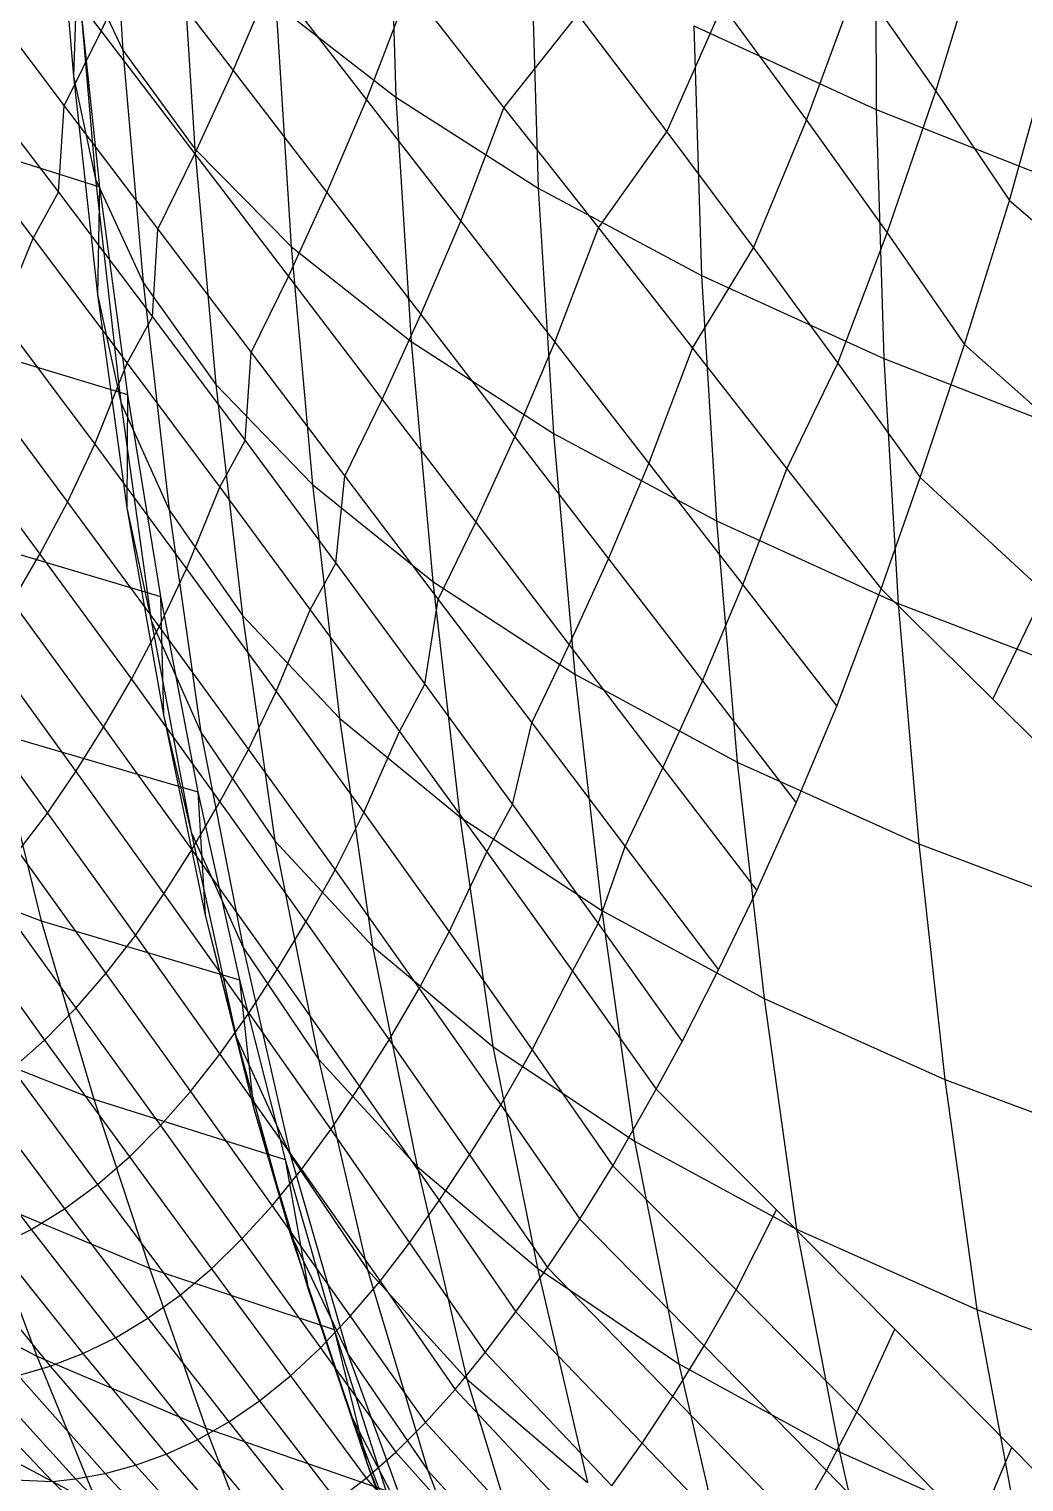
# Model space of a CAD drawing. Extents: x -429 to 429, y -1 to 209.
# Drawn here: x -403.98 to -397.4, y 81.6 to 91.21 of the extents above; entities that cross this region are included whole.
import ezdxf

# ---------------------------------------------------------------- set-up
doc = ezdxf.new("R2010")
doc.units = 0

msp = doc.modelspace()

# ---------------------------------------------------------------- linework, layer by layer
at = {"layer": 'default', "color": 5, "linetype": 'CONTINUOUS'}
for p, q in [((-403.454, 92.632, 174.031), (-403.357, 91.069, 174.208)), ((-403.806, 92.373, 177.556), (-403.683, 90.898, 177.744)), ((-401.602, 92.398, 169.28), (-401.552, 90.757, 169.437)), ((-398.382, 92.349, 165.472), (-398.376, 90.677, 165.601)), ((-402.981, 92.001, 172.423), (-402.881, 90.416, 172.606)), ((-400.661, 91.805, 167.932), (-400.611, 90.156, 168.09)), ((-403.666, 91.723, 175.864), (-403.357, 91.069, 174.208)), ((-403.666, 91.723, 175.864), (-403.537, 90.216, 176.059)), ((-403.66, 91.573, 179.448), (-403.683, 90.898, 177.744)), ((-403.66, 91.573, 179.448), (-403.51, 90.165, 179.651)), ((-403.66, 91.573, 179.448), (-403.51, 90.165, 179.651)), ((-402.344, 91.374, 170.886), (-401.552, 90.757, 169.437)), ((-402.344, 91.374, 170.886), (-402.243, 89.771, 171.074)), ((-399.582, 91.229, 166.701), (-398.376, 90.677, 165.601)), ((-399.582, 91.229, 166.701), (-399.532, 89.578, 166.86)), ((-403.357, 91.069, 174.208), (-402.881, 90.416, 172.606)), ((-403.357, 91.069, 174.208), (-403.222, 89.533, 174.41)), ((-403.683, 90.898, 177.744), (-403.537, 90.216, 176.059)), ((-403.683, 90.898, 177.744), (-403.524, 89.453, 177.955)), ((-401.552, 90.757, 169.437), (-400.611, 90.156, 168.09)), ((-401.552, 90.757, 169.437), (-401.45, 89.142, 169.628)), ((-404.581, 90.66, 212.512), (-403.948, 89.825, 211.366)), ((-398.376, 90.677, 165.601), (-397.056, 90.154, 164.644)), ((-398.376, 90.677, 165.601), (-398.327, 89.03, 165.76)), ((-404.894, 90.601, 180.384), (-403.51, 90.165, 179.651)), ((-402.881, 90.416, 172.606), (-402.243, 89.771, 171.074)), ((-402.881, 90.416, 172.606), (-402.742, 88.857, 172.814)), ((-403.537, 90.216, 176.059), (-403.222, 89.533, 174.41)), ((-403.537, 90.216, 176.059), (-403.37, 88.739, 176.277)), ((-403.51, 90.165, 179.651), (-403.524, 89.453, 177.955)), ((-403.51, 90.165, 179.651), (-403.326, 88.792, 179.874)), ((-403.51, 90.165, 179.651), (-403.326, 88.792, 179.874)), ((-400.611, 90.156, 168.09), (-399.532, 89.578, 166.86)), ((-400.611, 90.156, 168.09), (-400.51, 88.534, 168.284)), ((-404.164, 89.296, 211.295), (-403.948, 89.825, 211.366)), ((-403.948, 89.825, 211.366), (-403.327, 88.998, 210.214)), ((-402.243, 89.771, 171.074), (-401.45, 89.142, 169.628)), ((-402.243, 89.771, 171.074), (-402.102, 88.196, 171.287)), ((-399.532, 89.578, 166.86), (-398.327, 89.03, 165.76)), ((-399.532, 89.578, 166.86), (-399.433, 87.955, 167.055)), ((-403.222, 89.533, 174.41), (-402.742, 88.857, 172.814)), ((-403.222, 89.533, 174.41), (-403.05, 88.029, 174.635)), ((-403.524, 89.453, 177.955), (-403.37, 88.739, 176.277)), ((-403.524, 89.453, 177.955), (-403.33, 88.043, 178.187)), ((-404.164, 89.296, 211.295), (-403.542, 88.462, 210.141)), ((-404.705, 89.208, 180.612), (-403.326, 88.792, 179.874)), ((-401.45, 89.142, 169.628), (-400.51, 88.534, 168.284)), ((-401.45, 89.142, 169.628), (-401.308, 87.554, 169.845)), ((-403.542, 88.462, 210.141), (-403.327, 88.998, 210.214)), ((-403.327, 88.998, 210.214), (-402.716, 88.178, 209.056)), ((-398.327, 89.03, 165.76), (-397.008, 88.516, 164.802)), ((-398.327, 89.03, 165.76), (-398.231, 87.41, 165.954)), ((-404.343, 88.918, 211.231), (-403.721, 88.08, 210.075)), ((-403.326, 88.792, 179.874), (-403.33, 88.043, 178.187)), ((-403.326, 88.792, 179.874), (-403.108, 87.456, 180.117)), ((-403.326, 88.792, 179.874), (-403.108, 87.456, 180.117)), ((-402.742, 88.857, 172.814), (-402.102, 88.196, 171.287)), ((-402.742, 88.857, 172.814), (-402.566, 87.331, 173.046)), ((-403.37, 88.739, 176.277), (-403.05, 88.029, 174.635)), ((-403.37, 88.739, 176.277), (-403.168, 87.296, 176.518)), ((-404.526, 88.577, 211.163), (-403.904, 87.735, 210.005)), ((-400.51, 88.534, 168.284), (-399.433, 87.955, 167.055)), ((-400.51, 88.534, 168.284), (-400.369, 86.941, 168.503)), ((-403.721, 88.08, 210.075), (-403.542, 88.462, 210.141)), ((-403.542, 88.462, 210.141), (-402.935, 87.639, 208.979)), ((-402.935, 87.639, 208.979), (-402.716, 88.178, 209.056)), ((-402.716, 88.178, 209.056), (-402.117, 87.367, 207.891)), ((-402.102, 88.196, 171.287), (-401.308, 87.554, 169.845)), ((-402.102, 88.196, 171.287), (-401.923, 86.652, 171.524)), ((-403.904, 87.735, 210.005), (-403.721, 88.08, 210.075)), ((-403.721, 88.08, 210.075), (-403.115, 87.256, 208.91)), ((-403.33, 88.043, 178.187), (-403.168, 87.296, 176.518)), ((-403.33, 88.043, 178.187), (-403.087, 86.672, 178.443)), ((-403.05, 88.029, 174.635), (-402.566, 87.331, 173.046)), ((-403.05, 88.029, 174.635), (-402.841, 86.559, 174.883)), ((-399.433, 87.955, 167.055), (-398.231, 87.41, 165.954)), ((-399.433, 87.955, 167.055), (-399.295, 86.36, 167.275)), ((-404.468, 87.861, 180.875), (-403.108, 87.456, 180.117)), ((-404.087, 87.42, 209.933), (-403.904, 87.735, 210.005)), ((-403.904, 87.735, 210.005), (-403.3, 86.908, 208.837)), ((-403.115, 87.256, 208.91), (-402.935, 87.639, 208.979)), ((-402.935, 87.639, 208.979), (-402.342, 86.828, 207.808)), ((-401.308, 87.554, 169.845), (-400.369, 86.941, 168.503)), ((-401.308, 87.554, 169.845), (-401.129, 85.999, 170.087)), ((-403.108, 87.456, 180.117), (-403.087, 86.672, 178.443)), ((-403.108, 87.456, 180.117), (-402.86, 86.163, 180.377)), ((-403.108, 87.456, 180.117), (-402.86, 86.163, 180.377)), ((-404.087, 87.42, 209.933), (-403.484, 86.591, 208.762)), ((-402.342, 86.828, 207.808), (-402.117, 87.367, 207.891)), ((-402.117, 87.367, 207.891), (-401.528, 86.563, 206.72)), ((-398.231, 87.41, 165.954), (-396.915, 86.905, 164.993)), ((-398.231, 87.41, 165.954), (-398.095, 85.819, 166.173)), ((-403.3, 86.908, 208.837), (-403.115, 87.256, 208.91)), ((-403.168, 87.296, 176.518), (-402.841, 86.559, 174.883)), ((-403.168, 87.296, 176.518), (-402.904, 85.896, 176.788)), ((-403.115, 87.256, 208.91), (-402.526, 86.444, 207.735)), ((-402.566, 87.331, 173.046), (-401.923, 86.652, 171.524)), ((-402.566, 87.331, 173.046), (-402.352, 85.839, 173.3)), ((-404.268, 87.127, 209.859), (-403.667, 86.298, 208.686)), ((-403.484, 86.591, 208.762), (-403.3, 86.908, 208.837)), ((-403.3, 86.908, 208.837), (-402.714, 86.097, 207.659)), ((-400.369, 86.941, 168.503), (-399.295, 86.36, 167.275)), ((-400.369, 86.941, 168.503), (-400.19, 85.379, 168.747)), ((-404.454, 86.853, 209.782), (-403.854, 86.023, 208.607)), ((-402.526, 86.444, 207.735), (-402.342, 86.828, 207.808)), ((-402.342, 86.828, 207.808), (-401.763, 86.027, 206.629)), ((-403.667, 86.298, 208.686), (-403.484, 86.591, 208.762)), ((-403.484, 86.591, 208.762), (-402.9, 85.781, 207.581)), ((-403.087, 86.672, 178.443), (-402.904, 85.896, 176.788)), ((-403.087, 86.672, 178.443), (-402.812, 85.347, 178.717)), ((-401.923, 86.652, 171.524), (-401.129, 85.999, 170.087)), ((-401.923, 86.652, 171.524), (-401.707, 85.143, 171.785)), ((-404.202, 86.557, 181.153), (-402.86, 86.163, 180.377)), ((-404.202, 86.557, 181.153), (-403.895, 85.31, 181.457)), ((-402.841, 86.559, 174.883), (-402.352, 85.839, 173.3)), ((-402.841, 86.559, 174.883), (-402.561, 85.135, 175.168)), ((-401.763, 86.027, 206.629), (-401.528, 86.563, 206.72)), ((-401.528, 86.563, 206.72), (-400.951, 85.766, 205.543)), ((-402.714, 86.097, 207.659), (-402.526, 86.444, 207.735)), ((-402.526, 86.444, 207.735), (-401.953, 85.647, 206.552)), ((-403.854, 86.023, 208.607), (-403.667, 86.298, 208.686)), ((-403.667, 86.298, 208.686), (-403.085, 85.488, 207.502)), ((-399.295, 86.36, 167.275), (-398.095, 85.819, 166.173)), ((-399.295, 86.36, 167.275), (-399.118, 84.797, 167.52)), ((-402.9, 85.781, 207.581), (-402.714, 86.097, 207.659)), ((-402.86, 86.163, 180.377), (-402.812, 85.347, 178.717)), ((-402.86, 86.163, 180.377), (-402.584, 84.92, 180.651)), ((-402.86, 86.163, 180.377), (-402.584, 84.92, 180.651)), ((-402.714, 86.097, 207.659), (-402.146, 85.303, 206.471)), ((-404.047, 85.769, 208.523), (-403.854, 86.023, 208.607)), ((-403.854, 86.023, 208.607), (-403.273, 85.214, 207.42)), ((-401.953, 85.647, 206.552), (-401.763, 86.027, 206.629)), ((-401.763, 86.027, 206.629), (-401.199, 85.237, 205.442)), ((-401.129, 85.999, 170.087), (-400.19, 85.379, 168.747)), ((-401.129, 85.999, 170.087), (-400.911, 84.479, 170.352)), ((-402.904, 85.896, 176.788), (-402.561, 85.135, 175.168)), ((-402.904, 85.896, 176.788), (-402.607, 84.543, 177.077)), ((-402.352, 85.839, 173.3), (-401.707, 85.143, 171.785)), ((-402.352, 85.839, 173.3), (-402.062, 84.396, 173.598)), ((-398.095, 85.819, 166.173), (-396.784, 85.324, 165.209)), ((-398.095, 85.819, 166.173), (-397.922, 84.261, 166.418)), ((-405.12, 85.772, 182.385), (-403.895, 85.31, 181.457)), ((-404.047, 85.769, 208.523), (-403.468, 84.962, 207.333)), ((-403.085, 85.488, 207.502), (-402.9, 85.781, 207.581)), ((-402.9, 85.781, 207.581), (-402.336, 84.989, 206.389)), ((-401.199, 85.237, 205.442), (-400.951, 85.766, 205.543)), ((-400.951, 85.766, 205.543), (-400.385, 84.978, 204.36)), ((-402.146, 85.303, 206.471), (-401.953, 85.647, 206.552)), ((-401.953, 85.647, 206.552), (-401.397, 84.863, 205.359)), ((-404.247, 85.538, 208.433), (-403.667, 84.733, 207.242)), ((-403.273, 85.214, 207.42), (-403.085, 85.488, 207.502)), ((-403.085, 85.488, 207.502), (-402.524, 84.699, 206.307)), ((-402.812, 85.347, 178.717), (-402.607, 84.543, 177.077)), ((-402.812, 85.347, 178.717), (-402.492, 84.075, 179.012)), ((-400.19, 85.379, 168.747), (-399.118, 84.797, 167.52)), ((-400.19, 85.379, 168.747), (-399.974, 83.853, 169.016)), ((-404.452, 85.325, 208.339), (-403.873, 84.522, 207.147)), ((-403.895, 85.31, 181.457), (-402.584, 84.92, 180.651)), ((-403.895, 85.31, 181.457), (-403.549, 84.131, 181.788)), ((-402.336, 84.989, 206.389), (-402.146, 85.303, 206.471)), ((-402.146, 85.303, 206.471), (-401.595, 84.524, 205.273)), ((-401.397, 84.863, 205.359), (-401.199, 85.237, 205.442)), ((-401.199, 85.237, 205.442), (-400.651, 84.458, 204.248)), ((-403.468, 84.962, 207.333), (-403.273, 85.214, 207.42)), ((-403.273, 85.214, 207.42), (-402.714, 84.429, 206.222)), ((-401.707, 85.143, 171.785), (-400.911, 84.479, 170.352)), ((-401.707, 85.143, 171.785), (-401.411, 83.686, 172.094)), ((-402.561, 85.135, 175.168), (-402.062, 84.396, 173.598)), ((-402.561, 85.135, 175.168), (-402.248, 83.759, 175.471)), ((-403.667, 84.733, 207.242), (-403.468, 84.962, 207.333)), ((-403.468, 84.962, 207.333), (-402.909, 84.181, 206.133)), ((-402.524, 84.699, 206.307), (-402.336, 84.989, 206.389)), ((-402.336, 84.989, 206.389), (-401.791, 84.215, 205.187)), ((-400.651, 84.458, 204.248), (-400.385, 84.978, 204.36)), ((-400.385, 84.978, 204.36), (-399.83, 84.198, 203.172)), ((-402.584, 84.92, 180.651), (-402.492, 84.075, 179.012)), ((-402.584, 84.92, 180.651), (-402.283, 83.733, 180.938)), ((-402.584, 84.92, 180.651), (-402.283, 83.733, 180.938)), ((-401.595, 84.524, 205.273), (-401.397, 84.863, 205.359)), ((-401.397, 84.863, 205.359), (-400.858, 84.093, 204.158)), ((-399.118, 84.797, 167.52), (-397.922, 84.261, 166.418)), ((-399.118, 84.797, 167.52), (-398.904, 83.271, 167.79)), ((-403.873, 84.522, 207.147), (-403.667, 84.733, 207.242)), ((-403.667, 84.733, 207.242), (-403.108, 83.956, 206.04)), ((-402.714, 84.429, 206.222), (-402.524, 84.699, 206.307)), ((-402.524, 84.699, 206.307), (-401.982, 83.93, 205.101)), ((-404.734, 84.597, 182.746), (-403.549, 84.131, 181.788)), ((-404.087, 84.332, 207.045), (-403.873, 84.522, 207.147)), ((-403.873, 84.522, 207.147), (-403.312, 83.75, 205.944)), ((-402.607, 84.543, 177.077), (-402.248, 83.759, 175.471)), ((-402.607, 84.543, 177.077), (-402.253, 83.249, 177.393)), ((-401.791, 84.215, 205.187), (-401.595, 84.524, 205.273)), ((-401.595, 84.524, 205.273), (-401.064, 83.762, 204.067)), ((-400.911, 84.479, 170.352), (-399.974, 83.853, 169.016)), ((-400.911, 84.479, 170.352), (-400.615, 83.013, 170.669)), ((-402.909, 84.181, 206.133), (-402.714, 84.429, 206.222)), ((-402.714, 84.429, 206.222), (-402.175, 83.666, 205.013)), ((-402.062, 84.396, 173.598), (-401.411, 83.686, 172.094)), ((-402.062, 84.396, 173.598), (-401.738, 83.002, 173.915)), ((-400.858, 84.093, 204.158), (-400.651, 84.458, 204.248)), ((-400.651, 84.458, 204.248), (-400.117, 83.691, 203.047)), ((-404.087, 84.332, 207.045), (-403.523, 83.566, 205.841)), ((-403.108, 83.956, 206.04), (-402.909, 84.181, 206.133)), ((-402.909, 84.181, 206.133), (-402.37, 83.425, 204.922)), ((-401.982, 83.93, 205.101), (-401.791, 84.215, 205.187)), ((-401.791, 84.215, 205.187), (-401.265, 83.46, 203.975)), ((-400.117, 83.691, 203.047), (-399.83, 84.198, 203.172)), ((-400.117, 83.691, 203.047), (-399.83, 84.198, 203.172)), ((-399.83, 84.198, 203.172), (-399.036, 83.4, 202.035)), ((-397.922, 84.261, 166.418), (-396.615, 83.775, 165.451)), ((-397.922, 84.261, 166.418), (-397.711, 82.739, 166.687)), ((-404.308, 84.165, 206.938), (-403.741, 83.405, 205.734)), ((-403.549, 84.131, 181.788), (-402.283, 83.733, 180.938)), ((-403.549, 84.131, 181.788), (-403.18, 83.014, 182.128)), ((-401.064, 83.762, 204.067), (-400.858, 84.093, 204.158)), ((-400.858, 84.093, 204.158), (-400.335, 83.338, 202.949)), ((-404.534, 84.023, 206.827), (-403.963, 83.268, 205.623)), ((-402.492, 84.075, 179.012), (-402.253, 83.249, 177.393)), ((-402.492, 84.075, 179.012), (-402.129, 82.868, 179.326)), ((-403.312, 83.75, 205.944), (-403.108, 83.956, 206.04)), ((-403.108, 83.956, 206.04), (-402.569, 83.207, 204.828)), ((-402.175, 83.666, 205.013), (-401.982, 83.93, 205.101)), ((-401.982, 83.93, 205.101), (-401.461, 83.182, 203.885)), ((-399.974, 83.853, 169.016), (-398.904, 83.271, 167.79)), ((-399.974, 83.853, 169.016), (-399.681, 82.381, 169.338)), ((-403.523, 83.566, 205.841), (-403.312, 83.75, 205.944)), ((-403.312, 83.75, 205.944), (-402.771, 83.01, 204.73)), ((-402.283, 83.733, 180.938), (-402.129, 82.868, 179.326)), ((-402.283, 83.733, 180.938), (-401.959, 82.607, 181.236)), ((-402.283, 83.733, 180.938), (-401.959, 82.607, 181.236)), ((-402.248, 83.759, 175.471), (-401.738, 83.002, 173.915)), ((-402.248, 83.759, 175.471), (-401.868, 82.446, 175.809)), ((-401.265, 83.46, 203.975), (-401.064, 83.762, 204.067)), ((-401.064, 83.762, 204.067), (-400.55, 83.017, 202.851)), ((-402.37, 83.425, 204.922), (-402.175, 83.666, 205.013)), ((-402.175, 83.666, 205.013), (-401.656, 82.927, 203.795)), ((-401.411, 83.686, 172.094), (-400.615, 83.013, 170.669)), ((-401.411, 83.686, 172.094), (-401.082, 82.279, 172.422)), ((-400.335, 83.338, 202.949), (-400.117, 83.691, 203.047)), ((-400.335, 83.338, 202.949), (-400.117, 83.691, 203.047)), ((-400.117, 83.691, 203.047), (-399.303, 82.871, 201.923)), ((-403.741, 83.405, 205.734), (-403.523, 83.566, 205.841)), ((-403.523, 83.566, 205.841), (-402.978, 82.834, 204.628)), ((-404.324, 83.489, 183.116), (-403.18, 83.014, 182.128)), ((-404.324, 83.489, 183.116), (-403.924, 82.432, 183.465)), ((-402.569, 83.207, 204.828), (-402.37, 83.425, 204.922)), ((-402.37, 83.425, 204.922), (-401.853, 82.695, 203.701)), ((-401.461, 83.182, 203.885), (-401.265, 83.46, 203.975)), ((-401.265, 83.46, 203.975), (-400.759, 82.724, 202.755)), ((-403.963, 83.268, 205.623), (-403.741, 83.405, 205.734)), ((-403.741, 83.405, 205.734), (-403.19, 82.682, 204.522)), ((-400.55, 83.017, 202.851), (-400.335, 83.338, 202.949)), ((-400.55, 83.017, 202.851), (-400.335, 83.338, 202.949)), ((-400.335, 83.338, 202.949), (-399.513, 82.5, 201.832)), ((-399.303, 82.871, 201.923), (-399.036, 83.4, 202.035)), ((-399.036, 83.4, 202.035), (-398.253, 82.61, 200.89)), ((-404.186, 83.156, 205.51), (-403.963, 83.268, 205.623)), ((-403.963, 83.268, 205.623), (-403.405, 82.553, 204.413)), ((-402.253, 83.249, 177.393), (-401.868, 82.446, 175.809)), ((-402.253, 83.249, 177.393), (-401.84, 82.024, 177.736)), ((-398.904, 83.271, 167.79), (-397.711, 82.739, 166.687)), ((-398.904, 83.271, 167.79), (-398.618, 81.799, 168.113)), ((-404.186, 83.156, 205.51), (-403.621, 82.448, 204.301)), ((-402.771, 83.01, 204.73), (-402.569, 83.207, 204.828)), ((-402.569, 83.207, 204.828), (-402.05, 82.487, 203.606)), ((-401.656, 82.927, 203.795), (-401.461, 83.182, 203.885)), ((-401.461, 83.182, 203.885), (-400.961, 82.455, 202.66)), ((-404.408, 83.067, 205.395), (-403.836, 82.366, 204.188)), ((-404.962, 82.973, 184.555), (-403.924, 82.432, 183.465)), ((-403.18, 83.014, 182.128), (-401.959, 82.607, 181.236)), ((-403.18, 83.014, 182.128), (-402.807, 81.955, 182.459)), ((-402.978, 82.834, 204.628), (-402.771, 83.01, 204.73)), ((-402.771, 83.01, 204.73), (-402.249, 82.301, 203.508)), ((-401.853, 82.695, 203.701), (-401.656, 82.927, 203.795)), ((-401.738, 83.002, 173.915), (-401.082, 82.279, 172.422)), ((-401.738, 83.002, 173.915), (-401.34, 81.676, 174.272)), ((-401.656, 82.927, 203.795), (-401.159, 82.211, 202.566)), ((-400.759, 82.724, 202.755), (-400.55, 83.017, 202.851)), ((-400.759, 82.724, 202.755), (-400.55, 83.017, 202.851)), ((-400.615, 83.013, 170.669), (-399.681, 82.381, 169.338)), ((-400.615, 83.013, 170.669), (-400.285, 81.596, 171.006)), ((-400.55, 83.017, 202.851), (-399.72, 82.164, 201.738)), ((-403.19, 82.682, 204.522), (-402.978, 82.834, 204.628)), ((-402.978, 82.834, 204.628), (-402.452, 82.137, 203.407)), ((-402.129, 82.868, 179.326), (-401.84, 82.024, 177.736)), ((-402.129, 82.868, 179.326), (-401.743, 81.725, 179.651)), ((-399.513, 82.5, 201.832), (-399.303, 82.871, 201.923)), ((-399.303, 82.871, 201.923), (-398.504, 82.062, 200.788)), ((-397.711, 82.739, 166.687), (-396.409, 82.262, 165.717)), ((-397.711, 82.739, 166.687), (-397.437, 81.27, 167.006)), ((-403.405, 82.553, 204.413), (-403.19, 82.682, 204.522)), ((-403.19, 82.682, 204.522), (-402.656, 81.996, 203.302)), ((-402.05, 82.487, 203.606), (-401.853, 82.695, 203.701)), ((-401.853, 82.695, 203.701), (-401.356, 81.992, 202.471)), ((-400.961, 82.455, 202.66), (-400.759, 82.724, 202.755)), ((-400.961, 82.455, 202.66), (-400.759, 82.724, 202.755)), ((-400.759, 82.724, 202.755), (-399.924, 81.857, 201.645)), ((-403.621, 82.448, 204.301), (-403.405, 82.553, 204.413)), ((-403.405, 82.553, 204.413), (-402.863, 81.879, 203.196)), ((-401.959, 82.607, 181.236), (-401.743, 81.725, 179.651)), ((-401.959, 82.607, 181.236), (-401.617, 81.544, 181.541)), ((-401.959, 82.607, 181.236), (-401.617, 81.544, 181.541)), ((-398.504, 82.062, 200.788), (-398.253, 82.61, 200.89)), ((-398.253, 82.61, 200.89), (-397.481, 81.828, 199.738)), ((-403.836, 82.366, 204.188), (-403.621, 82.448, 204.301)), ((-403.621, 82.448, 204.301), (-403.069, 81.784, 203.087)), ((-402.249, 82.301, 203.508), (-402.05, 82.487, 203.606)), ((-402.05, 82.487, 203.606), (-401.552, 81.796, 202.375)), ((-401.868, 82.446, 175.809), (-401.34, 81.676, 174.272)), ((-401.868, 82.446, 175.809), (-401.418, 81.21, 176.18)), ((-401.159, 82.211, 202.566), (-400.961, 82.455, 202.66)), ((-401.159, 82.211, 202.566), (-400.961, 82.455, 202.66)), ((-400.961, 82.455, 202.66), (-400.123, 81.574, 201.553)), ((-399.72, 82.164, 201.738), (-399.513, 82.5, 201.832)), ((-399.513, 82.5, 201.832), (-398.706, 81.676, 200.701)), ((-404.048, 82.303, 204.076), (-403.836, 82.366, 204.188)), ((-403.924, 82.432, 183.465), (-402.807, 81.955, 182.459)), ((-403.924, 82.432, 183.465), (-403.52, 81.441, 183.81)), ((-403.836, 82.366, 204.188), (-403.273, 81.71, 202.978)), ((-399.681, 82.381, 169.338), (-398.618, 81.799, 168.113)), ((-399.681, 82.381, 169.338), (-399.354, 80.96, 169.68)), ((-404.252, 82.261, 203.966), (-403.669, 81.62, 202.763)), ((-404.048, 82.303, 204.076), (-403.474, 81.655, 202.87)), ((-402.452, 82.137, 203.407), (-402.249, 82.301, 203.508)), ((-402.249, 82.301, 203.508), (-401.748, 81.624, 202.277)), ((-401.082, 82.279, 172.422), (-400.285, 81.596, 171.006)), ((-401.082, 82.279, 172.422), (-400.675, 80.942, 172.796)), ((-404.428, 82.241, 203.872), (-403.822, 81.603, 202.68)), ((-401.356, 81.992, 202.471), (-401.159, 82.211, 202.566)), ((-401.356, 81.992, 202.471), (-401.159, 82.211, 202.566)), ((-401.159, 82.211, 202.566), (-400.32, 81.315, 201.46)), ((-399.924, 81.857, 201.645), (-399.72, 82.164, 201.738)), ((-399.72, 82.164, 201.738), (-398.908, 81.326, 200.611)), ((-402.656, 81.996, 203.302), (-402.452, 82.137, 203.407)), ((-402.452, 82.137, 203.407), (-401.944, 81.474, 202.177)), ((-398.706, 81.676, 200.701), (-398.504, 82.062, 200.788)), ((-398.504, 82.062, 200.788), (-397.719, 81.264, 199.642)), ((-404.539, 81.985, 184.908), (-403.52, 81.441, 183.81)), ((-402.863, 81.879, 203.196), (-402.656, 81.996, 203.302)), ((-402.656, 81.996, 203.302), (-402.14, 81.348, 202.076)), ((-401.84, 82.024, 177.736), (-401.418, 81.21, 176.18)), ((-401.84, 82.024, 177.736), (-401.405, 80.869, 178.09)), ((-401.552, 81.796, 202.375), (-401.356, 81.992, 202.471)), ((-401.552, 81.796, 202.375), (-401.356, 81.992, 202.471)), ((-401.356, 81.992, 202.471), (-400.519, 81.08, 201.364)), ((-403.069, 81.784, 203.087), (-402.863, 81.879, 203.196)), ((-402.863, 81.879, 203.196), (-402.335, 81.244, 201.973)), ((-402.807, 81.955, 182.459), (-401.617, 81.544, 181.541)), ((-402.807, 81.955, 182.459), (-402.426, 80.962, 182.789)), ((-403.273, 81.71, 202.978), (-403.069, 81.784, 203.087)), ((-403.069, 81.784, 203.087), (-402.529, 81.162, 201.869)), ((-401.748, 81.624, 202.277), (-401.552, 81.796, 202.375)), ((-401.748, 81.624, 202.277), (-401.552, 81.796, 202.375)), ((-401.552, 81.796, 202.375), (-400.719, 80.868, 201.265)), ((-400.123, 81.574, 201.553), (-399.924, 81.857, 201.645)), ((-399.924, 81.857, 201.645), (-399.107, 81.007, 200.52)), ((-398.618, 81.799, 168.113), (-397.437, 81.27, 167.006)), ((-398.618, 81.799, 168.113), (-398.299, 80.376, 168.456)), ((-397.719, 81.264, 199.642), (-397.481, 81.828, 199.738)), ((-397.481, 81.828, 199.738), (-396.72, 81.053, 198.578)), ((-403.474, 81.655, 202.87), (-403.273, 81.71, 202.978)), ((-403.273, 81.71, 202.978), (-402.72, 81.1, 201.766)), ((-401.743, 81.725, 179.651), (-401.405, 80.869, 178.09)), ((-401.743, 81.725, 179.651), (-401.358, 80.645, 179.978)), ((-404.071, 81.614, 202.54), (-403.822, 81.603, 202.68)), ((-403.822, 81.603, 202.68), (-403.669, 81.62, 202.763)), ((-403.822, 81.603, 202.68), (-403.217, 81.016, 201.491)), ((-403.669, 81.62, 202.763), (-403.474, 81.655, 202.87)), ((-403.669, 81.62, 202.763), (-403.091, 81.027, 201.561)), ((-403.474, 81.655, 202.87), (-402.908, 81.055, 201.663)), ((-401.944, 81.474, 202.177), (-401.748, 81.624, 202.277)), ((-401.944, 81.474, 202.177), (-401.748, 81.624, 202.277)), ((-401.748, 81.624, 202.277), (-400.92, 80.679, 201.164)), ((-401.34, 81.676, 174.272), (-400.675, 80.942, 172.796)), ((-401.34, 81.676, 174.272), (-400.866, 80.431, 174.669)), ((-398.908, 81.326, 200.611), (-398.706, 81.676, 200.701)), ((-398.706, 81.676, 200.701), (-397.915, 80.865, 199.558))]:
    msp.add_line(p, q, dxfattribs=at)
at = {"layer": 'default', "color": 1, "linetype": 'CONTINUOUS'}
for p, q in [((-404.119, 92.007, 212.644), (-403.5, 91.195, 211.494)), ((-403.5, 91.195, 211.494), (-403.248, 91.741, 211.584)), ((-403.248, 91.741, 211.584), (-402.628, 90.934, 210.437)), ((-404.36, 91.518, 212.557), (-403.743, 90.701, 211.406)), ((-402.628, 90.934, 210.437), (-402.366, 91.543, 210.529)), ((-402.366, 91.543, 210.529), (-401.745, 90.741, 209.384)), ((-401.745, 90.741, 209.384), (-401.46, 91.484, 209.481)), ((-401.46, 91.484, 209.481), (-400.837, 90.688, 208.338)), ((-400.837, 90.688, 208.338), (-400.349, 91.304, 208.55)), ((-403.743, 90.701, 211.406), (-403.5, 91.195, 211.494)), ((-403.5, 91.195, 211.494), (-402.881, 90.383, 210.345)), ((-404.416, 90.961, 212.574), (-403.782, 90.129, 211.43)), ((-402.881, 90.383, 210.345), (-402.628, 90.934, 210.437)), ((-402.628, 90.934, 210.437), (-402.007, 90.127, 209.29)), ((-402.007, 90.127, 209.29), (-401.745, 90.741, 209.384)), ((-401.745, 90.741, 209.384), (-401.123, 89.939, 208.239)), ((-404.581, 90.66, 212.512), (-403.948, 89.825, 211.366)), ((-403.782, 90.129, 211.43), (-403.743, 90.701, 211.406)), ((-403.743, 90.701, 211.406), (-403.125, 89.885, 210.254)), ((-401.123, 89.939, 208.239), (-400.837, 90.688, 208.338)), ((-400.837, 90.688, 208.338), (-400.213, 89.893, 207.195)), ((-400.213, 89.893, 207.195), (-399.761, 90.529, 207.388)), ((-403.125, 89.885, 210.254), (-402.881, 90.383, 210.345)), ((-402.881, 90.383, 210.345), (-402.262, 89.571, 209.196)), ((-403.948, 89.825, 211.366), (-403.782, 90.129, 211.43)), ((-403.782, 90.129, 211.43), (-403.16, 89.305, 210.279)), ((-402.262, 89.571, 209.196), (-402.007, 90.127, 209.29)), ((-402.007, 90.127, 209.29), (-401.387, 89.32, 208.143)), ((-403.16, 89.305, 210.279), (-403.125, 89.885, 210.254)), ((-403.125, 89.885, 210.254), (-402.507, 89.069, 209.103)), ((-401.387, 89.32, 208.143), (-401.123, 89.939, 208.239)), ((-401.123, 89.939, 208.239), (-400.501, 89.137, 207.094)), ((-400.501, 89.137, 207.094), (-400.213, 89.893, 207.195)), ((-400.213, 89.893, 207.195), (-399.59, 89.097, 206.053)), ((-403.948, 89.825, 211.366), (-403.327, 88.998, 210.214)), ((-399.59, 89.097, 206.053), (-399.188, 89.761, 206.219)), ((-402.507, 89.069, 209.103), (-402.262, 89.571, 209.196)), ((-402.262, 89.571, 209.196), (-401.643, 88.759, 208.047)), ((-403.327, 88.998, 210.214), (-403.16, 89.305, 210.279)), ((-403.16, 89.305, 210.279), (-402.548, 88.487, 209.122)), ((-401.643, 88.759, 208.047), (-401.387, 89.32, 208.143)), ((-401.387, 89.32, 208.143), (-400.766, 88.512, 206.996)), ((-400.766, 88.512, 206.996), (-400.501, 89.137, 207.094)), ((-400.501, 89.137, 207.094), (-399.879, 88.335, 205.95)), ((-399.879, 88.335, 205.95), (-399.59, 89.097, 206.053)), ((-399.59, 89.097, 206.053), (-398.967, 88.301, 204.91)), ((-403.327, 88.998, 210.214), (-402.716, 88.178, 209.056)), ((-402.548, 88.487, 209.122), (-402.507, 89.069, 209.103)), ((-402.507, 89.069, 209.103), (-401.889, 88.252, 207.952)), ((-398.967, 88.301, 204.91), (-398.629, 88.999, 205.043)), ((-401.889, 88.252, 207.952), (-401.643, 88.759, 208.047)), ((-401.643, 88.759, 208.047), (-401.024, 87.947, 206.897)), ((-401.024, 87.947, 206.897), (-400.766, 88.512, 206.996)), ((-400.766, 88.512, 206.996), (-400.146, 87.705, 205.849)), ((-402.716, 88.178, 209.056), (-402.548, 88.487, 209.122)), ((-402.548, 88.487, 209.122), (-401.948, 87.677, 207.959)), ((-400.146, 87.705, 205.849), (-399.879, 88.335, 205.95)), ((-399.879, 88.335, 205.95), (-399.257, 87.533, 204.805)), ((-401.948, 87.677, 207.959), (-401.889, 88.252, 207.952)), ((-401.889, 88.252, 207.952), (-401.271, 87.436, 206.8)), ((-399.257, 87.533, 204.805), (-398.967, 88.301, 204.91)), ((-398.967, 88.301, 204.91), (-398.344, 87.506, 203.768)), ((-398.344, 87.506, 203.768), (-398.086, 88.243, 203.859)), ((-402.716, 88.178, 209.056), (-402.117, 87.367, 207.891)), ((-401.271, 87.436, 206.8), (-401.024, 87.947, 206.897)), ((-401.024, 87.947, 206.897), (-400.405, 87.135, 205.748)), ((-402.117, 87.367, 207.891), (-401.948, 87.677, 207.959)), ((-401.948, 87.677, 207.959), (-401.359, 86.875, 206.789)), ((-400.405, 87.135, 205.748), (-400.146, 87.705, 205.849)), ((-400.146, 87.705, 205.849), (-399.525, 86.898, 204.702)), ((-399.525, 86.898, 204.702), (-399.257, 87.533, 204.805)), ((-399.257, 87.533, 204.805), (-398.636, 86.731, 203.66)), ((-398.636, 86.731, 203.66), (-398.344, 87.506, 203.768)), ((-402.117, 87.367, 207.891), (-401.528, 86.563, 206.72)), ((-401.359, 86.875, 206.789), (-401.271, 87.436, 206.8)), ((-401.271, 87.436, 206.8), (-400.653, 86.619, 205.649)), ((-400.653, 86.619, 205.649), (-400.405, 87.135, 205.748)), ((-400.405, 87.135, 205.748), (-399.786, 86.323, 204.599)), ((-401.528, 86.563, 206.72), (-401.359, 86.875, 206.789)), ((-401.359, 86.875, 206.789), (-400.781, 86.08, 205.613)), ((-399.786, 86.323, 204.599), (-399.525, 86.898, 204.702)), ((-399.525, 86.898, 204.702), (-398.905, 86.091, 203.555)), ((-398.905, 86.091, 203.555), (-398.636, 86.731, 203.66)), ((-400.781, 86.08, 205.613), (-400.653, 86.619, 205.649)), ((-400.653, 86.619, 205.649), (-400.036, 85.803, 204.498)), ((-401.528, 86.563, 206.72), (-400.951, 85.766, 205.543)), ((-400.036, 85.803, 204.498), (-399.786, 86.323, 204.599)), ((-399.786, 86.323, 204.599), (-399.166, 85.511, 203.45)), ((-400.951, 85.766, 205.543), (-400.781, 86.08, 205.613)), ((-400.781, 86.08, 205.613), (-400.215, 85.292, 204.432)), ((-399.166, 85.511, 203.45), (-398.905, 86.091, 203.555)), ((-400.951, 85.766, 205.543), (-400.385, 84.978, 204.36)), ((-400.215, 85.292, 204.432), (-400.036, 85.803, 204.498)), ((-400.036, 85.803, 204.498), (-399.418, 84.987, 203.346)), ((-399.418, 84.987, 203.346), (-399.166, 85.511, 203.45)), ((-400.385, 84.978, 204.36), (-400.215, 85.292, 204.432)), ((-400.215, 85.292, 204.432), (-399.659, 84.512, 203.245)), ((-400.385, 84.978, 204.36), (-399.83, 84.198, 203.172)), ((-399.659, 84.512, 203.245), (-399.418, 84.987, 203.346)), ((-399.83, 84.198, 203.172), (-399.659, 84.512, 203.245))]:
    msp.add_line(p, q, dxfattribs=at)
at = {"layer": 'default', "color": 3, "linetype": 'CONTINUOUS'}
for p, q in [((-397.982, 90.798, 205.266), (-397.67, 91.817, 205.362)), ((-401.46, 91.484, 209.481), (-400.837, 90.688, 208.338)), ((-398.838, 90.606, 206.346), (-398.495, 91.531, 206.463)), ((-398.495, 91.531, 206.463), (-397.982, 90.798, 205.266)), ((-400.837, 90.688, 208.338), (-400.349, 91.304, 208.55)), ((-400.349, 91.304, 208.55), (-399.761, 90.529, 207.388)), ((-399.761, 90.529, 207.388), (-399.393, 91.361, 207.524)), ((-399.393, 91.361, 207.524), (-398.838, 90.606, 206.346)), ((-397.496, 90.074, 204.057), (-397.208, 91.105, 204.144)), ((-397.496, 90.074, 204.057), (-397.208, 91.105, 204.144)), ((-398.304, 89.86, 205.158), (-397.982, 90.798, 205.266)), ((-397.982, 90.798, 205.266), (-397.496, 90.074, 204.057)), ((-400.837, 90.688, 208.338), (-400.213, 89.893, 207.195)), ((-400.213, 89.893, 207.195), (-399.761, 90.529, 207.388)), ((-399.761, 90.529, 207.388), (-399.188, 89.761, 206.219)), ((-399.188, 89.761, 206.219), (-398.838, 90.606, 206.346)), ((-398.838, 90.606, 206.346), (-398.304, 89.86, 205.158)), ((-397.792, 89.123, 203.96), (-397.496, 90.074, 204.057)), ((-397.792, 89.123, 203.96), (-397.496, 90.074, 204.057)), ((-397.496, 90.074, 204.057), (-396.615, 89.318, 202.996)), ((-400.213, 89.893, 207.195), (-399.59, 89.097, 206.053)), ((-398.629, 88.999, 205.043), (-398.304, 89.86, 205.158)), ((-398.304, 89.86, 205.158), (-397.792, 89.123, 203.96)), ((-399.59, 89.097, 206.053), (-399.188, 89.761, 206.219)), ((-399.188, 89.761, 206.219), (-398.629, 88.999, 205.043)), ((-399.59, 89.097, 206.053), (-398.967, 88.301, 204.91)), ((-398.086, 88.243, 203.859), (-397.792, 89.123, 203.96)), ((-398.086, 88.243, 203.859), (-397.792, 89.123, 203.96)), ((-397.792, 89.123, 203.96), (-396.938, 88.363, 202.878)), ((-398.967, 88.301, 204.91), (-398.629, 88.999, 205.043)), ((-398.629, 88.999, 205.043), (-398.086, 88.243, 203.859)), ((-398.967, 88.301, 204.91), (-398.344, 87.506, 203.768)), ((-398.344, 87.506, 203.768), (-398.086, 88.243, 203.859)), ((-398.344, 87.506, 203.768), (-398.086, 88.243, 203.859)), ((-398.086, 88.243, 203.859), (-397.263, 87.485, 202.753)), ((-398.344, 87.506, 203.768), (-397.605, 86.777, 202.603)), ((-397.605, 86.777, 202.603), (-397.263, 87.485, 202.753)), ((-397.605, 86.777, 202.603), (-396.866, 86.048, 201.438))]:
    msp.add_line(p, q, dxfattribs=at)

doc.saveas('drawing.dxf')
